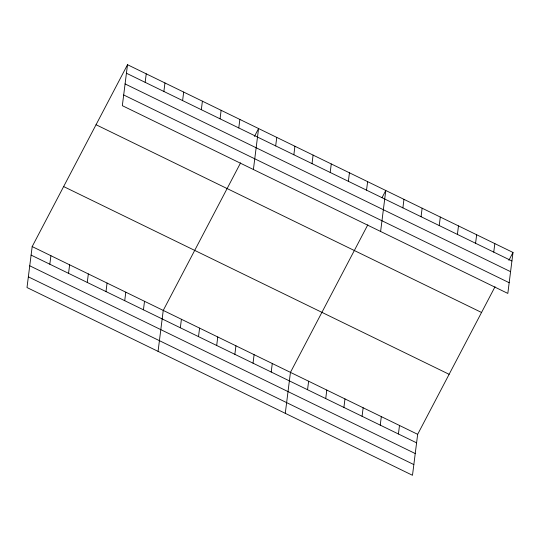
<?xml version="1.0" encoding="UTF-8"?>
<svg xmlns="http://www.w3.org/2000/svg" width="540" height="540" viewBox="0 0 540 540"><rect width="100%" height="100%" fill="white"/><g stroke="black" fill="none" stroke-linecap="round" stroke-linejoin="round"><path stroke-width="0.81" d="M127.508 64.712L122.337 105.678L507.823 293.416L513 252.457L127.508 64.712L32.177 246.584L27 287.543L412.493 475.288L417.663 434.322L495.025 286.754M49.822 264.215L50.902 255.704M68.546 273.334L69.62 264.823M87.271 282.454L88.344 273.942M105.995 291.573L107.069 283.055M145.159 82.343L146.232 73.832M124.72 300.685L125.793 292.174M163.883 91.463L164.957 82.951M143.444 309.805L144.518 301.293M182.608 100.582L183.681 92.07M158.065 351.378L163.242 310.412L240.597 162.844M201.332 109.701L202.406 101.189M180.34 327.78L181.413 319.268M220.057 118.82L221.13 110.308M198.511 336.629L199.584 328.118M238.781 127.94L239.855 119.428M216.682 345.478L217.762 336.967M253.402 169.506L258.579 128.547L254.455 136.404M234.86 354.328L235.933 345.816M275.677 145.908L276.75 137.396M253.031 363.177L254.104 354.665M293.848 154.757L294.921 146.246M271.202 372.033L272.281 363.521M312.019 163.607L313.099 155.095M285.275 413.33L290.453 372.37L367.814 224.795M330.197 172.463L331.27 163.951M307.55 389.732L308.624 381.22M348.368 181.312L349.441 172.8M325.721 398.581L326.801 390.069M366.538 190.161L367.619 181.649M343.899 407.437L344.972 398.925M380.612 231.464L385.789 190.499L382.043 197.647M362.07 416.286L363.143 407.774M402.887 207.866L403.961 199.348M380.241 425.135L381.321 416.624M421.058 216.716L422.132 208.204M398.419 433.985L399.492 425.473M439.229 225.565L440.309 217.053M457.407 234.414L458.48 225.902M475.578 243.263L476.651 234.751M493.749 252.119L494.829 243.607M508.882 260.314L513 252.457M126.434 73.224L511.927 260.969M125.084 83.936L510.57 271.674M123.687 94.966L509.18 282.71M96.053 124.727L481.538 312.471M63.639 186.563L449.125 374.308M32.177 246.584L417.663 434.322M31.097 255.096L416.59 442.834M29.747 265.801L415.233 453.546M28.35 276.838L413.843 464.576"/></g></svg>
